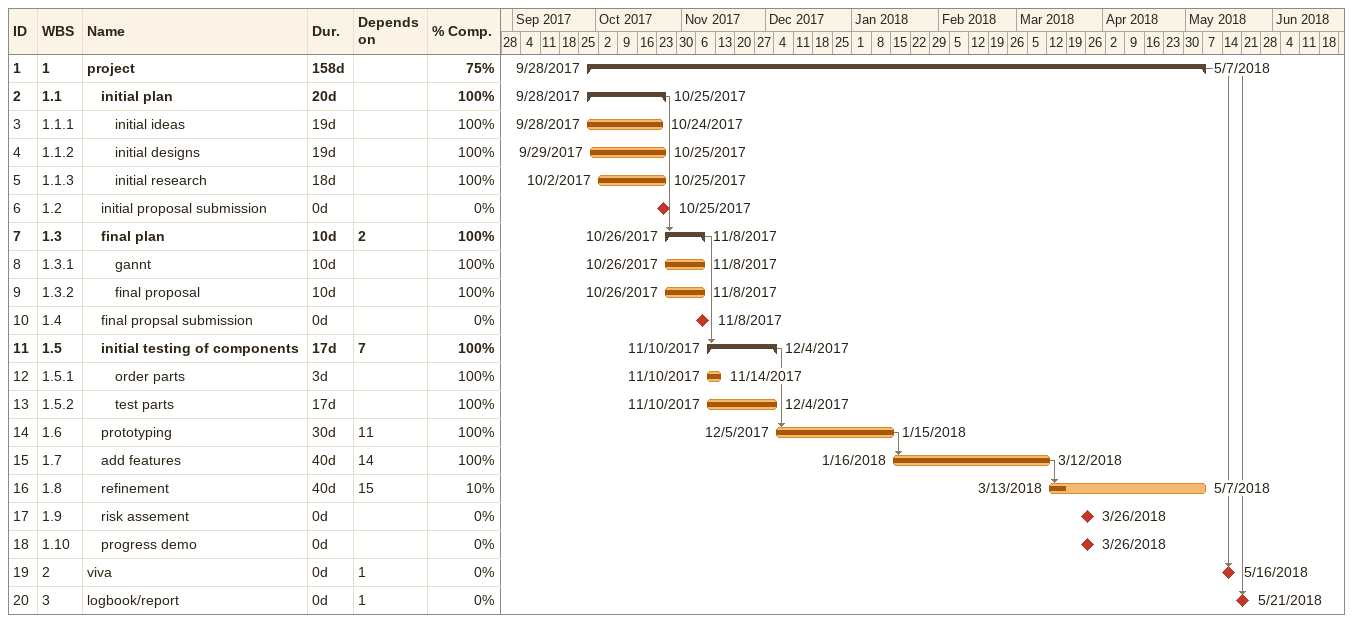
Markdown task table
| ID | WBS | Task | Duration | Start | Finish | Predecessors | % complete |
|---|---|---|---|---|---|---|---|
| 1 | 1 | **project** | 158d | 2017-09-28 | 2018-05-07 |  | 75 |
| 2 | 1.1 | **initial plan** | 20d | 2017-09-28 | 2017-10-25 |  | 100 |
| 3 | 1.1.1 | initial ideas | 19d | 2017-09-28 | 2017-10-24 |  | 100 |
| 4 | 1.1.2 | initial designs | 19d | 2017-09-29 | 2017-10-25 |  | 100 |
| 5 | 1.1.3 | initial research | 18d | 2017-10-02 | 2017-10-25 |  | 100 |
| 6 | 1.2 | initial proposal submission | 0d | 2017-10-25 | 2017-10-25 |  | 0 |
| 7 | 1.3 | **final plan** | 10d | 2017-10-26 | 2017-11-08 | 2 | 100 |
| 8 | 1.3.1 | gannt | 10d | 2017-10-26 | 2017-11-08 |  | 100 |
| 9 | 1.3.2 | final proposal | 10d | 2017-10-26 | 2017-11-08 |  | 100 |
| 10 | 1.4 | final propsal submission | 0d | 2017-11-08 | 2017-11-08 |  | 0 |
| 11 | 1.5 | **initial testing of components** | 17d | 2017-11-10 | 2017-12-04 | 7 | 100 |
| 12 | 1.5.1 | order parts | 3d | 2017-11-10 | 2017-11-14 |  | 100 |
| 13 | 1.5.2 | test parts | 17d | 2017-11-10 | 2017-12-04 |  | 100 |
| 14 | 1.6 | prototyping | 30d | 2017-12-05 | 2018-01-15 | 11 | 100 |
| 15 | 1.7 | add features | 40d | 2018-01-16 | 2018-03-12 | 14 | 100 |
| 16 | 1.8 | refinement | 40d | 2018-03-13 | 2018-05-07 | 15 | 10 |
| 17 | 1.9 | risk assement | 0d | 2018-03-26 | 2018-03-26 |  | 0 |
| 18 | 1.10 | progress demo | 0d | 2018-03-26 | 2018-03-26 |  | 0 |
| 19 | 2 | viva | 0d | 2018-05-16 | 2018-05-16 | 1 | 0 |
| 20 | 3 | logbook/report | 0d | 2018-05-21 | 2018-05-21 | 1 | 0 |
